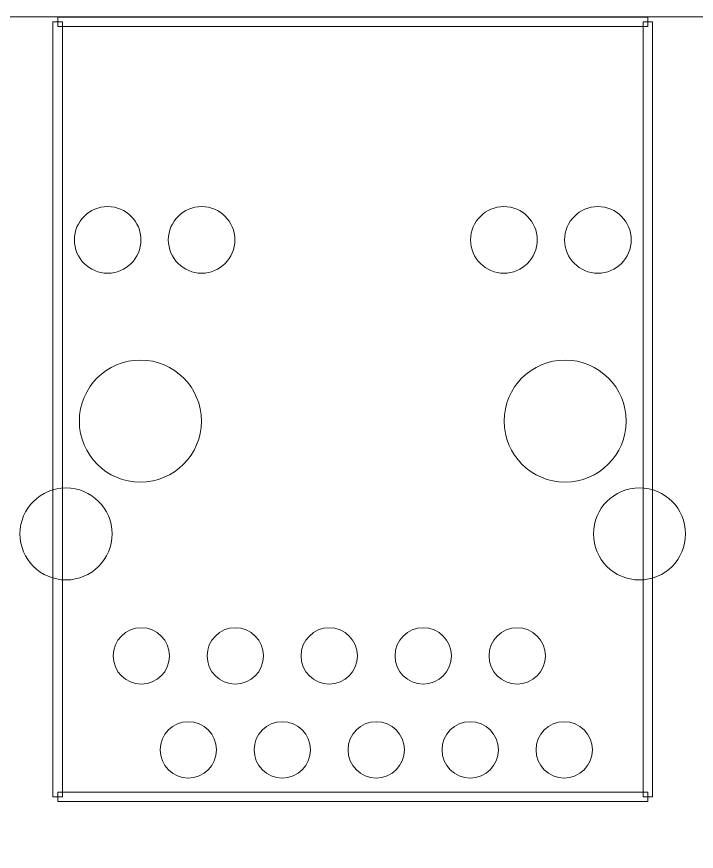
# Model space of a CAD drawing. Header units: millimetres. Extents: x -86 to 67, y -55 to 52.
# Drawn here: x 37.79 to 56.16, y 12.16 to 34.73 of the extents above; entities that cross this region are included whole.
import ezdxf

# ---------------------------------------------------------------- set-up
doc = ezdxf.new("R2010")
doc.units = ezdxf.units.MM
doc.header["$MEASUREMENT"] = 0
for name, color, linetype in [('BG_OUTLINE', 7, 'Continuous'), ('PG_SILKSCREEN_TOP', 7, 'Continuous'), ('PIN_TOP', 7, 'Continuous')]:
    doc.layers.add(name, color=color, linetype=linetype)

msp = doc.modelspace()

# ---------------------------------------------------------------- linework, layer by layer
at = {"layer": 'BG_OUTLINE', "color": 3, "lineweight": 9}
msp.add_open_spline([(-60.0926, 34.7331), (-60.0926, 34.7331), (63.7724, 34.7331), (63.7724, 34.7331), (63.7724, 34.7331), (64.585, 34.7336), (65.3646, 34.4113), (65.9396, 33.837), (65.9396, 33.837), (66.5146, 33.2627), (66.8379, 32.4797), (66.8384, 31.667), (66.8384, 31.667), (66.8384, 31.667), (66.8412, -52.28), (66.8412, -52.28), (66.8412, -52.28), (66.8412, -52.28), (66.8384, -52.1933), (66.8384, -52.1933), (66.8384, -52.1933), (66.8389, -53.006), (66.5166, -53.7856), (65.9424, -54.3606), (65.9424, -54.3606), (65.3681, -54.9356), (64.585, -55.2589), (63.7724, -55.2594), (63.7724, -55.2594), (63.7724, -55.2594), (-60.1869, -55.2594), (-60.1869, -55.2594), (-60.1869, -55.2594), (-60.1869, -55.2594), (-60.0853, -55.2518), (-60.0853, -55.2518), (-60.0853, -55.2518), (-60.8979, -55.2523), (-61.6775, -54.9299), (-62.2525, -54.3557), (-62.2525, -54.3557), (-62.8275, -53.7814), (-63.1508, -52.9984), (-63.1513, -52.1857), (-63.1513, -52.1857), (-63.1513, -52.1857), (-63.1587, 31.667), (-63.1587, 31.667), (-63.1587, 31.667), (-63.1592, 32.4797), (-62.8369, 33.2593), (-62.2626, 33.8343), (-62.2626, 33.8343), (-61.6883, 34.4093), (-60.9053, 34.7326), (-60.0926, 34.7331)], degree=3, knots=[0, 0, 0, 0, 0.0714286, 0.0714286, 0.0714286, 0.0714286, 0.1428571, 0.1428571, 0.1428571, 0.1428571, 0.2142857, 0.2142857, 0.2142857, 0.2142857, 0.2857143, 0.2857143, 0.2857143, 0.2857143, 0.3571429, 0.3571429, 0.3571429, 0.3571429, 0.4285714, 0.4285714, 0.4285714, 0.4285714, 0.5, 0.5, 0.5, 0.5, 0.5714286, 0.5714286, 0.5714286, 0.5714286, 0.6428571, 0.6428571, 0.6428571, 0.6428571, 0.7142857, 0.7142857, 0.7142857, 0.7142857, 0.7857143, 0.7857143, 0.7857143, 0.7857143, 0.8571429, 0.8571429, 0.8571429, 0.8571429, 0.9285714, 0.9285714, 0.9285714, 0.9285714, 1, 1, 1, 1], dxfattribs=at)
at = {"layer": 'PG_SILKSCREEN_TOP', "color": 6, "lineweight": 9}
for points in [[(38.7715, 34.5931), (38.7715, 34.5931), (39.0255, 34.5931), (39.0255, 34.5931), (39.0255, 34.5931), (39.0255, 34.5931), (39.0255, 13.6381), (39.0255, 13.6381), (39.0255, 13.6381), (39.0255, 13.6381), (38.7715, 13.6381), (38.7715, 13.6381), (38.7715, 13.6381), (38.7715, 13.6381), (38.7715, 34.5931), (38.7715, 34.5931)], [(54.8497, 34.7201), (54.8497, 34.7201), (54.8497, 34.4661), (54.8497, 34.4661), (54.8497, 34.4661), (54.8497, 34.4661), (38.8985, 34.4661), (38.8985, 34.4661), (38.8985, 34.4661), (38.8985, 34.4661), (38.8985, 34.7201), (38.8985, 34.7201), (38.8985, 34.7201), (38.8985, 34.7201), (54.8497, 34.7201), (54.8497, 34.7201)], [(54.9767, 13.6381), (54.9767, 13.6381), (54.7227, 13.6381), (54.7227, 13.6381), (54.7227, 13.6381), (54.7227, 13.6381), (54.7227, 34.5931), (54.7227, 34.5931), (54.7227, 34.5931), (54.7227, 34.5931), (54.9767, 34.5931), (54.9767, 34.5931), (54.9767, 34.5931), (54.9767, 34.5931), (54.9767, 13.6381), (54.9767, 13.6381)], [(38.8985, 13.5111), (38.8985, 13.5111), (38.8985, 13.7651), (38.8985, 13.7651), (38.8985, 13.7651), (38.8985, 13.7651), (54.8497, 13.7651), (54.8497, 13.7651), (54.8497, 13.7651), (54.8497, 13.7651), (54.8497, 13.5111), (54.8497, 13.5111), (54.8497, 13.5111), (54.8497, 13.5111), (38.8985, 13.5111), (38.8985, 13.5111)]]:
    msp.add_open_spline(points, degree=3, knots=[0, 0, 0, 0, 0.25, 0.25, 0.25, 0.25, 0.5, 0.5, 0.5, 0.5, 0.75, 0.75, 0.75, 0.75, 1, 1, 1, 1], dxfattribs=at)
at = {"layer": 'PIN_TOP', "lineweight": 9}
for points in [[(41.1491, 28.698), (41.1491, 29.1951), (40.7461, 29.5981), (40.249, 29.5981), (40.249, 29.5981), (39.752, 29.5981), (39.349, 29.1951), (39.349, 28.698), (39.349, 28.698), (39.349, 28.201), (39.752, 27.798), (40.249, 27.798), (40.249, 27.798), (40.7461, 27.798), (41.1491, 28.201), (41.1491, 28.698)], [(43.6891, 28.698), (43.6891, 29.1951), (43.2861, 29.5981), (42.789, 29.5981), (42.789, 29.5981), (42.292, 29.5981), (41.889, 29.1951), (41.889, 28.698), (41.889, 28.698), (41.889, 28.201), (42.292, 27.798), (42.789, 27.798), (42.789, 27.798), (43.2861, 27.798), (43.6891, 28.201), (43.6891, 28.698)], [(51.859, 28.698), (51.859, 29.1951), (51.456, 29.5981), (50.959, 29.5981), (50.959, 29.5981), (50.4619, 29.5981), (50.0589, 29.1951), (50.0589, 28.698), (50.0589, 28.698), (50.0589, 28.201), (50.4619, 27.798), (50.959, 27.798), (50.959, 27.798), (51.456, 27.798), (51.859, 28.201), (51.859, 28.698)], [(54.399, 28.698), (54.399, 29.1951), (53.996, 29.5981), (53.499, 29.5981), (53.499, 29.5981), (53.0019, 29.5981), (52.5989, 29.1951), (52.5989, 28.698), (52.5989, 28.698), (52.5989, 28.201), (53.0019, 27.798), (53.499, 27.798), (53.499, 27.798), (53.996, 27.798), (54.399, 28.201), (54.399, 28.698)], [(42.784, 23.7981), (42.784, 24.7094), (42.0452, 25.4481), (41.134, 25.4481), (41.134, 25.4481), (40.2227, 25.4481), (39.484, 24.7094), (39.484, 23.7981), (39.484, 23.7981), (39.484, 22.8869), (40.2227, 22.1481), (41.134, 22.1481), (41.134, 22.1481), (42.0452, 22.1481), (42.784, 22.8869), (42.784, 23.7981)], [(54.264, 23.7981), (54.264, 24.7094), (53.5253, 25.4481), (52.614, 25.4481), (52.614, 25.4481), (51.7028, 25.4481), (50.964, 24.7094), (50.964, 23.7981), (50.964, 23.7981), (50.964, 22.8869), (51.7028, 22.1481), (52.614, 22.1481), (52.614, 22.1481), (53.5253, 22.1481), (54.264, 22.8869), (54.264, 23.7981)], [(40.3687, 20.7481), (40.3687, 21.4355), (39.8115, 21.9927), (39.1241, 21.9927), (39.1241, 21.9927), (38.4367, 21.9927), (37.8795, 21.4355), (37.8795, 20.7481), (37.8795, 20.7481), (37.8795, 20.0607), (38.4367, 19.5035), (39.1241, 19.5035), (39.1241, 19.5035), (39.8114, 19.5035), (40.3687, 20.0607), (40.3687, 20.7481)], [(55.8684, 20.7481), (55.8684, 21.4355), (55.3112, 21.9927), (54.6239, 21.9927), (54.6239, 21.9927), (53.9365, 21.9927), (53.3793, 21.4355), (53.3793, 20.7481), (53.3793, 20.7481), (53.3793, 20.0607), (53.9365, 19.5035), (54.6239, 19.5035), (54.6239, 19.5035), (55.3112, 19.5035), (55.8684, 20.0607), (55.8684, 20.7481)], [(41.9211, 17.4481), (41.9211, 17.869), (41.58, 18.2101), (41.1591, 18.2101), (41.1591, 18.2101), (40.7383, 18.2101), (40.3971, 17.869), (40.3971, 17.4481), (40.3971, 17.4481), (40.3971, 17.0273), (40.7383, 16.6861), (41.1591, 16.6861), (41.1591, 16.6861), (41.58, 16.6861), (41.9211, 17.0273), (41.9211, 17.4481)], [(44.4611, 17.4481), (44.4611, 17.869), (44.12, 18.2101), (43.6991, 18.2101), (43.6991, 18.2101), (43.2783, 18.2101), (42.9371, 17.869), (42.9371, 17.4481), (42.9371, 17.4481), (42.9371, 17.0273), (43.2783, 16.6861), (43.6991, 16.6861), (43.6991, 16.6861), (44.12, 16.6861), (44.4611, 17.0273), (44.4611, 17.4481)], [(47.0011, 17.4481), (47.0011, 17.869), (46.66, 18.2101), (46.2391, 18.2101), (46.2391, 18.2101), (45.8183, 18.2101), (45.4771, 17.869), (45.4771, 17.4481), (45.4771, 17.4481), (45.4771, 17.0273), (45.8183, 16.6861), (46.2391, 16.6861), (46.2391, 16.6861), (46.66, 16.6861), (47.0011, 17.0273), (47.0011, 17.4481)], [(49.5411, 17.4481), (49.5411, 17.869), (49.2, 18.2101), (48.7791, 18.2101), (48.7791, 18.2101), (48.3583, 18.2101), (48.0171, 17.869), (48.0171, 17.4481), (48.0171, 17.4481), (48.0171, 17.0273), (48.3583, 16.6861), (48.7791, 16.6861), (48.7791, 16.6861), (49.2, 16.6861), (49.5411, 17.0273), (49.5411, 17.4481)], [(52.0811, 17.4481), (52.0811, 17.869), (51.74, 18.2101), (51.3191, 18.2101), (51.3191, 18.2101), (50.8983, 18.2101), (50.5571, 17.869), (50.5571, 17.4481), (50.5571, 17.4481), (50.5571, 17.0273), (50.8983, 16.6861), (51.3191, 16.6861), (51.3191, 16.6861), (51.74, 16.6861), (52.0811, 17.0273), (52.0811, 17.4481)], [(43.1911, 14.9081), (43.1911, 15.329), (42.85, 15.6701), (42.4291, 15.6701), (42.4291, 15.6701), (42.0083, 15.6701), (41.6671, 15.329), (41.6671, 14.9081), (41.6671, 14.9081), (41.6671, 14.4873), (42.0083, 14.1461), (42.4291, 14.1461), (42.4291, 14.1461), (42.85, 14.1461), (43.1911, 14.4873), (43.1911, 14.9081)], [(45.7311, 14.9081), (45.7311, 15.329), (45.39, 15.6701), (44.9691, 15.6701), (44.9691, 15.6701), (44.5483, 15.6701), (44.2071, 15.329), (44.2071, 14.9081), (44.2071, 14.9081), (44.2071, 14.4873), (44.5483, 14.1461), (44.9691, 14.1461), (44.9691, 14.1461), (45.39, 14.1461), (45.7311, 14.4873), (45.7311, 14.9081)], [(48.2711, 14.9081), (48.2711, 15.329), (47.93, 15.6701), (47.5091, 15.6701), (47.5091, 15.6701), (47.0883, 15.6701), (46.7471, 15.329), (46.7471, 14.9081), (46.7471, 14.9081), (46.7471, 14.4873), (47.0883, 14.1461), (47.5091, 14.1461), (47.5091, 14.1461), (47.93, 14.1461), (48.2711, 14.4873), (48.2711, 14.9081)], [(50.8111, 14.9081), (50.8111, 15.329), (50.47, 15.6701), (50.0491, 15.6701), (50.0491, 15.6701), (49.6283, 15.6701), (49.2871, 15.329), (49.2871, 14.9081), (49.2871, 14.9081), (49.2871, 14.4873), (49.6283, 14.1461), (50.0491, 14.1461), (50.0491, 14.1461), (50.47, 14.1461), (50.8111, 14.4873), (50.8111, 14.9081)], [(53.3511, 14.9081), (53.3511, 15.329), (53.01, 15.6701), (52.5891, 15.6701), (52.5891, 15.6701), (52.1683, 15.6701), (51.8271, 15.329), (51.8271, 14.9081), (51.8271, 14.9081), (51.8271, 14.4873), (52.1683, 14.1461), (52.5891, 14.1461), (52.5891, 14.1461), (53.01, 14.1461), (53.3511, 14.4873), (53.3511, 14.9081)]]:
    msp.add_open_spline(points, degree=3, knots=[0, 0, 0, 0, 0.25, 0.25, 0.25, 0.25, 0.5, 0.5, 0.5, 0.5, 0.75, 0.75, 0.75, 0.75, 1, 1, 1, 1], dxfattribs=at)

doc.saveas('drawing.dxf')
